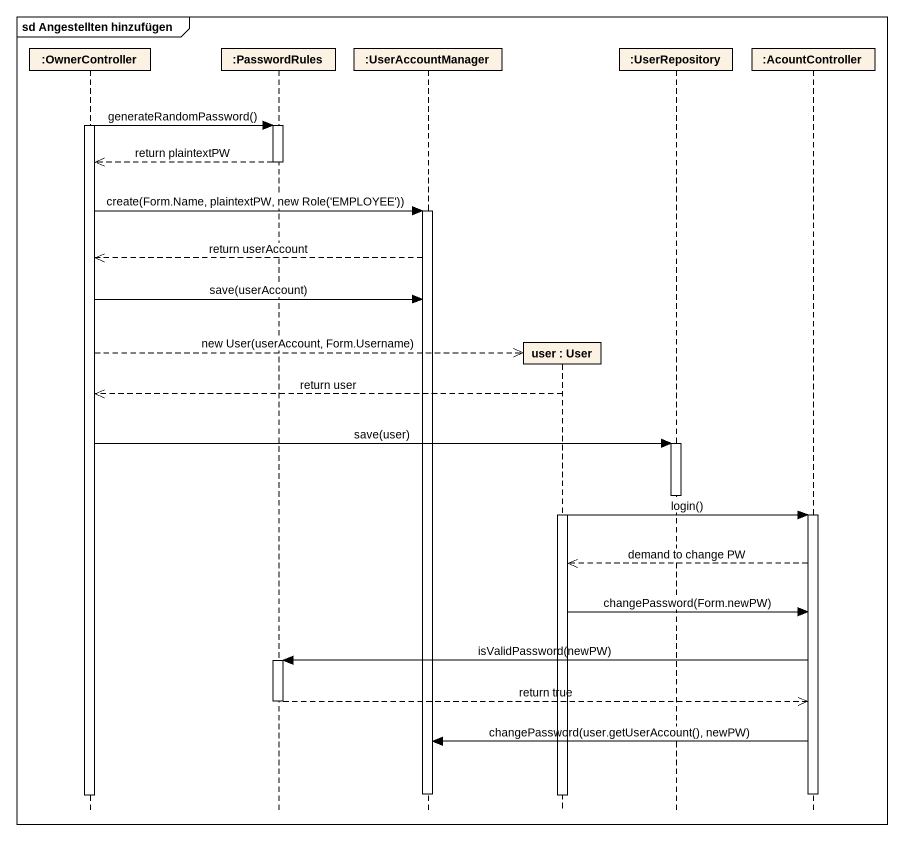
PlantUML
@startuml
mainframe sd Angestellten hinzufügen
hide footbox
participant ":OwnerController" as OwnerController
participant ":PasswordRules" as PasswordRules
participant ":UserAccountManager" as UserAccountManager
participant "user : User" as user
participant ":UserRepository" as UserRepository
participant ":AcountController" as AcountController

activate OwnerController
OwnerController -> PasswordRules : generateRandomPassword()
activate PasswordRules
PasswordRules -->> OwnerController : return plaintextPW
deactivate PasswordRules
OwnerController -> UserAccountManager : create(Form.Name, plaintextPW, new Role('EMPLOYEE'))
activate UserAccountManager
UserAccountManager -->> OwnerController : return userAccount
OwnerController -> UserAccountManager : save(userAccount)
OwnerController -->> user ** : new User(userAccount, Form.Username)
user -->> OwnerController : return user
OwnerController -> UserRepository : save(user)
activate UserRepository
deactivate UserRepository
activate user
user -> AcountController : login()
activate AcountController
AcountController -->> user : demand to change PW
user -> AcountController : changePassword(Form.newPW)
AcountController -> PasswordRules : isValidPassword(newPW)
activate PasswordRules
PasswordRules -->> AcountController : return true
deactivate PasswordRules
AcountController -> UserAccountManager : changePassword(user.getUserAccount(), newPW)
deactivate UserAccountManager
deactivate AcountController
deactivate OwnerController
deactivate user
@enduml
